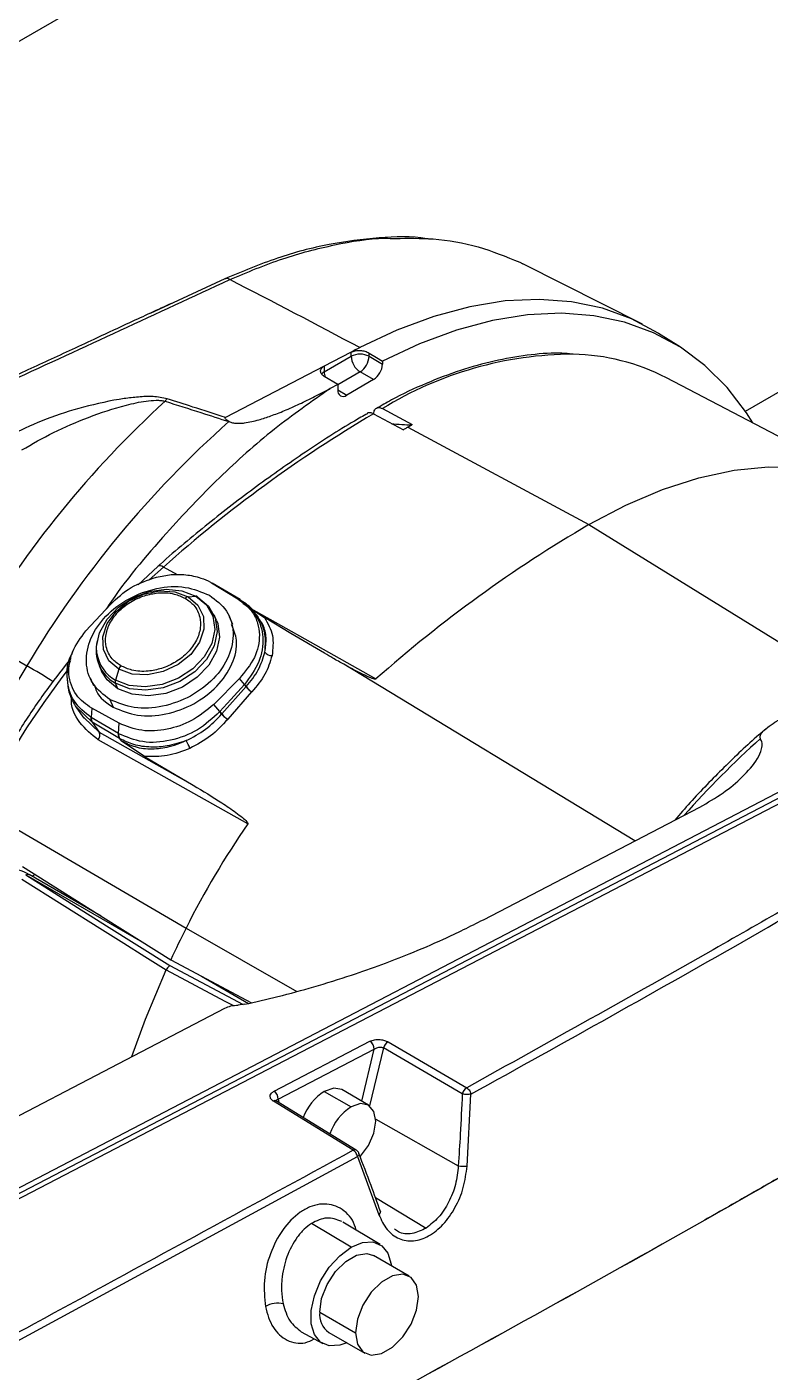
# Model space of a CAD drawing. Header units: millimetres. Extents: x -356 to 237, y 0 to 365.
# Drawn here: x -205.85 to -203.542, y 268.757 to 272.931 of the extents above; entities that cross this region are included whole.
import ezdxf

# ---------------------------------------------------------------- set-up
doc = ezdxf.new("R2010")
doc.units = ezdxf.units.MM

msp = doc.modelspace()

# ---------------------------------------------------------------- linework, layer by layer
at = {"color": 7, "linetype": 'Continuous', "lineweight": 25}
for p, q in [((-182.0838, 286.6196), (-212.503, 269.0589)), ((-203.6184, 271.7383), (-190.0371, 279.5786)), ((-204.3193, 272.2009), (-204.3093, 272.1951)), ((-203.9384, 272.0089), (-204.3092, 272.1953)), ((-205.2353, 272.1488), (-205.4669, 272.0416)), ((-203.8202, 271.9368), (-203.888, 271.9799)), ((-204.8167, 271.9352), (-204.9262, 271.8782)), ((-204.9262, 271.8604), (-204.8427, 271.9086)), ((-204.8427, 271.9086), (-204.8427, 271.9214)), ((-204.787, 271.9086), (-204.787, 271.9189)), ((-204.787, 271.9086), (-204.7453, 271.8845)), ((-204.9262, 271.8782), (-205.2332, 271.7185)), ((-204.9262, 271.8782), (-204.9262, 271.8604)), ((-204.8149, 271.8604), (-204.8845, 271.8202)), ((-204.7731, 271.8363), (-204.8149, 271.8604)), ((-204.7453, 271.8931), (-204.7453, 271.8845)), ((-204.8845, 271.8207), (-204.9262, 271.8465)), ((-204.8845, 271.8207), (-204.9074, 271.8088)), ((-204.8845, 271.8207), (-204.8845, 271.8042)), ((-204.7731, 271.8363), (-204.8566, 271.7881)), ((-203.1928, 271.492), (-203.8637, 271.842)), ((-204.8845, 271.8042), (-204.8566, 271.7881)), ((-204.7734, 271.7303), (-204.6806, 271.6805)), ((-204.6666, 271.6885), (-204.1043, 271.3866)), ((-204.1043, 271.3866), (-203.3026, 270.8914)), ((-205.4432, 271.2562), (-205.5045, 271.1999)), ((-205.4694, 271.2149), (-205.4253, 271.2548)), ((-205.3822, 271.2311), (-205.4253, 271.2548)), ((-205.2765, 271.2058), (-205.1942, 271.1562)), ((-205.2765, 271.2057), (-205.1913, 271.1554)), ((-205.1876, 271.1537), (-205.2745, 271.2052)), ((-205.3491, 271.1627), (-205.325, 271.1648)), ((-205.1913, 271.1554), (-205.1942, 271.1562)), ((-205.1913, 271.1554), (-205.1912, 271.1554)), ((-205.6665, 271.0565), (-205.5904, 271.1388)), ((-205.178, 271.1415), (-205.1119, 271.0979)), ((-205.2606, 271.0887), (-205.2683, 271.1061)), ((-205.2103, 271.0767), (-205.2207, 271.1005)), ((-205.1348, 271.105), (-205.1377, 271.1067)), ((-205.1299, 271.0981), (-205.1352, 271.1056)), ((-206.0123, 271.0428), (-205.8495, 270.9486)), ((-205.7078, 270.9913), (-205.7112, 270.9826)), ((-205.8495, 270.9486), (-206.2178, 270.3395)), ((-205.6252, 270.9496), (-205.6176, 270.9321)), ((-203.9615, 270.4054), (-204.8658, 270.9532)), ((-205.6534, 270.9108), (-205.6429, 270.887)), ((-205.5642, 270.9382), (-205.5745, 270.9044)), ((-205.1896, 270.9093), (-205.269, 270.8289)), ((-205.174, 270.8903), (-205.1896, 270.9093)), ((-205.5669, 270.877), (-205.5745, 270.8945)), ((-205.2443, 270.7992), (-205.1691, 270.8839)), ((-205.1517, 270.8673), (-205.2255, 270.7829)), ((-202.9495, 270.8507), (-207.4675, 268.4998)), ((-202.937, 270.839), (-207.455, 268.4881)), ((-207.4373, 268.483), (-202.9379, 270.8206)), ((-205.6467, 270.7733), (-205.6968, 270.8213)), ((-205.6954, 270.8177), (-205.6731, 270.7859)), ((-205.6483, 270.8166), (-205.65, 270.7883)), ((-205.563, 270.77), (-205.6483, 270.8166)), ((-205.5919, 270.844), (-205.5815, 270.8202)), ((-205.2506, 270.8064), (-205.269, 270.8289)), ((-205.6718, 270.7871), (-205.6249, 270.7423)), ((-205.565, 270.738), (-205.6497, 270.7881)), ((-205.2448, 270.7987), (-205.2506, 270.8064)), ((-205.6465, 270.7731), (-205.6249, 270.7423)), ((-205.5618, 270.723), (-205.6465, 270.7731)), ((-205.6249, 270.7423), (-205.333, 270.5782)), ((-205.565, 270.738), (-205.563, 270.77)), ((-205.5616, 270.7228), (-205.5618, 270.723)), ((-205.5616, 270.7228), (-205.5565, 270.7157)), ((-205.4839, 270.6675), (-205.5565, 270.7157)), ((-205.4839, 270.6675), (-205.333, 270.5782)), ((-205.9927, 270.5063), (-205.3553, 270.1346)), ((-204.432, 270.1606), (-203.7604, 270.51)), ((-205.8526, 270.3001), (-205.4908, 270.0913)), ((-205.6184, 270.1715), (-205.8428, 270.3011)), ((-205.8236, 270.3008), (-205.8329, 270.2954)), ((-205.3553, 270.1346), (-205.0118, 269.9382)), ((-205.4028, 270.0359), (-205.1523, 269.9032)), ((-205.4056, 270.0182), (-205.1782, 269.8977)), ((-205.3069, 269.9851), (-205.1614, 269.9011)), ((-205.1738, 269.8982), (-205.1934, 269.896)), ((-207.667, 268.6204), (-205.2348, 269.886)), ((-205.0822, 269.6286), (-204.7842, 269.7834)), ((-204.7282, 269.7819), (-204.4838, 269.6393)), ((-205.0693, 269.6042), (-204.7712, 269.7591)), ((-204.81, 269.5977), (-204.7712, 269.7591)), ((-204.7422, 269.7628), (-204.7853, 269.5832)), ((-204.4977, 269.6201), (-204.7422, 269.7628)), ((-204.9262, 269.6282), (-204.8427, 269.5799)), ((-204.7886, 269.5853), (-204.8721, 269.6335)), ((-204.4828, 269.3963), (-204.4707, 269.6194)), ((-205.0836, 269.5973), (-205.0849, 269.5982)), ((-204.8361, 269.4455), (-205.0836, 269.5973)), ((-205.0742, 269.5978), (-205.0748, 269.5982)), ((-204.8268, 269.446), (-205.0742, 269.5978)), ((-205.0693, 269.6042), (-205.067, 269.5934)), ((-204.7664, 269.5423), (-204.51, 269.3976)), ((-204.8265, 269.4458), (-204.8268, 269.446)), ((-206.5935, 268.4661), (-204.8231, 269.4258)), ((-204.8231, 269.4258), (-204.7564, 269.2455)), ((-204.7672, 269.2984), (-204.6096, 269.2042)), ((-204.8427, 269.1447), (-204.966, 269.2183)), ((-204.7529, 269.1528), (-204.8681, 269.2227)), ((-204.6625, 269.0548), (-204.7738, 269.1191)), ((-205.0547, 268.9755), (-205.0533, 268.969)), ((-204.9401, 268.9435), (-204.8288, 268.8792)), ((-204.9977, 268.8824), (-204.9304, 268.8454)), ((-204.9116, 268.8804), (-204.8002, 268.8161))]:
    msp.add_line(p, q, dxfattribs=at)
at = {"color": 7, "linetype": 'Continuous', "lineweight": 25, "flags": 128}
for points in [[(-203.888, 271.9799), (-203.8889, 271.9805), (-203.9724, 272.0252), (-204.0625, 272.0578), (-204.1583, 272.0779), (-204.2594, 272.0854), (-204.3649, 272.0803), (-204.4741, 272.0626), (-204.5862, 272.0324), (-204.7004, 271.99), (-204.8159, 271.9356)], [(-203.595, 271.7019), (-203.615, 271.7333), (-203.6755, 271.8123), (-203.7442, 271.8804), (-203.8204, 271.937), (-203.9038, 271.9817), (-203.9936, 272.0143), (-204.0892, 272.0345), (-204.19, 272.0421), (-204.2952, 272.0371), (-204.4042, 272.0195), (-204.516, 271.9895), (-204.63, 271.9473), (-204.7453, 271.8931)], [(-204.787, 271.9189), (-204.7636, 271.9045), (-204.7453, 271.8931)], [(-204.9262, 271.8604), (-204.9311, 271.857), (-204.9342, 271.8538)], [(-204.7456, 271.7464), (-204.6937, 271.7185), (-204.6529, 271.6966)], [(-204.1043, 271.3866), (-203.9895, 271.4471), (-203.8755, 271.4957), (-203.7633, 271.5318), (-203.6536, 271.5554), (-203.5474, 271.5661), (-203.4453, 271.5639), (-203.3483, 271.5489), (-203.2569, 271.521), (-203.172, 271.4807)], [(-205.4253, 271.2548), (-205.4305, 271.2572), (-205.4351, 271.2585), (-205.4391, 271.2586), (-205.4422, 271.2576), (-205.4436, 271.2566)], [(-205.632, 270.9867), (-205.6331, 271.008), (-205.6239, 271.0512), (-205.6006, 271.0929), (-205.5651, 271.13), (-205.5203, 271.1593), (-205.4697, 271.1786), (-205.4175, 271.1861), (-205.3679, 271.1814), (-205.325, 271.1648)], [(-205.5642, 270.9382), (-205.5948, 270.9643), (-205.6119, 270.999), (-205.6137, 271.0386), (-205.6002, 271.0794), (-205.5727, 271.1174), (-205.5337, 271.1488), (-205.4873, 271.1706), (-205.4378, 271.1806), (-205.3902, 271.1779), (-205.3491, 271.1627)], [(-205.325, 271.1648), (-205.2921, 271.1377), (-205.272, 271.1021), (-205.2663, 271.0612), (-205.2755, 271.018), (-205.2988, 270.9762), (-205.3343, 270.9392), (-205.3792, 270.9099), (-205.4297, 270.8906), (-205.4819, 270.8831), (-205.5315, 270.8878), (-205.5745, 270.9044)], [(-205.319, 271.1612), (-205.2853, 271.1334), (-205.2648, 271.0971), (-205.259, 271.0551), (-205.2683, 271.0109), (-205.2922, 270.9681), (-205.3285, 270.9301), (-205.3745, 270.9001), (-205.4263, 270.8804), (-205.4797, 270.8727), (-205.5305, 270.8775), (-205.5745, 270.8945)], [(-205.3491, 271.1627), (-205.3185, 271.1365), (-205.3014, 271.1019), (-205.2996, 271.0622), (-205.3131, 271.0214), (-205.3406, 270.9835), (-205.3796, 270.952), (-205.426, 270.9303), (-205.4755, 270.9202), (-205.5231, 270.923), (-205.5642, 270.9382)], [(-205.1538, 271.1259), (-204.9699, 271.0226), (-204.7656, 270.9079)], [(-205.2606, 271.0887), (-205.2571, 271.0796), (-205.2513, 271.0376), (-205.2607, 270.9934), (-205.2845, 270.9506), (-205.3209, 270.9127), (-205.3668, 270.8826), (-205.4186, 270.8629), (-205.4721, 270.8552), (-205.5229, 270.86), (-205.5669, 270.877)], [(-204.925, 270.9872), (-205.0297, 271.0492), (-205.1119, 271.0979)], [(-205.5669, 270.877), (-205.6005, 270.9048), (-205.6176, 270.9321)], [(-205.174, 270.8903), (-205.2166, 270.8437), (-205.25, 270.8071)], [(-205.2506, 270.8064), (-205.2503, 270.8068), (-205.25, 270.8071)], [(-205.1636, 270.458), (-205.4237, 270.6042), (-205.6281, 270.7191)], [(-205.8636, 270.3259), (-205.6056, 270.1635), (-205.4028, 270.0359)], [(-205.8651, 270.2867), (-205.6143, 270.1289), (-205.5486, 270.0876), (-205.483, 270.0462), (-205.417, 270.0047)], [(-205.8533, 270.2997), (-205.6026, 270.1421), (-205.4056, 270.0182)], [(-205.8526, 270.3001), (-205.8499, 270.3014), (-205.8473, 270.302), (-205.8449, 270.3019), (-205.8428, 270.3011), (-205.8428, 270.3011)], [(-205.5232, 269.736), (-205.4808, 269.852), (-205.417, 270.0047)], [(-205.417, 270.0047), (-205.3256, 269.9563), (-205.2345, 269.9081), (-205.2081, 269.8941)], [(-204.8721, 269.6335), (-204.8969, 269.6383), (-204.9262, 269.6282)], [(-204.8147, 269.4254), (-204.8134, 269.4268), (-204.7886, 269.4603), (-204.772, 269.4985), (-204.7662, 269.5357), (-204.772, 269.5662), (-204.7886, 269.5853), (-204.8134, 269.5901), (-204.8427, 269.5799)], [(-204.7521, 269.2568), (-204.752, 269.2564), (-204.7518, 269.2556)], [(-204.8427, 269.1447), (-204.8073, 269.1592), (-204.7749, 269.1609), (-204.7479, 269.1494), (-204.7285, 269.1259), (-204.7185, 269.0921), (-204.7179, 269.0868)], [(-204.8556, 268.8481), (-204.8781, 268.8403), (-204.9106, 268.8386), (-204.9376, 268.8501), (-204.9569, 268.8736), (-204.967, 268.9074), (-204.967, 268.9487), (-204.9569, 268.9941), (-204.9376, 269.0399), (-204.9106, 269.0825), (-204.8781, 269.1184), (-204.8427, 269.1447)], [(-204.9401, 268.9435), (-204.9343, 268.9854), (-204.9174, 269.029), (-204.8914, 269.0691), (-204.8596, 269.1008), (-204.8258, 269.1203), (-204.794, 269.1253), (-204.7738, 269.1191)], [(-204.6339, 268.9917), (-204.6398, 269.0268), (-204.6567, 269.0509), (-204.6826, 269.061), (-204.7144, 269.056), (-204.7483, 269.0365), (-204.7801, 269.0048), (-204.806, 268.9647), (-204.8229, 268.9211), (-204.8288, 268.8792)], [(-204.8288, 268.8792), (-204.8229, 268.8441), (-204.806, 268.8201), (-204.7801, 268.8099), (-204.7483, 268.8149), (-204.7144, 268.8344), (-204.6826, 268.8661), (-204.6567, 268.9062), (-204.6398, 268.9498), (-204.6339, 268.9917)]]:
    msp.add_lwpolyline(points, dxfattribs=at)
at = {"color": 7, "linetype": 'Continuous', "lineweight": 25}
for centre, radius, start, end in [((-217.828, 247.5346), 27.6536, 61.93086, 62.87443), ((-204.0065, 270.3792), 1.7543, 117.5046, 118.4663), ((-204.8149, 271.8549), 0.0605, 62.602, 117.398), ((-204.7823, 271.9114), 0.0605, 182.6047, 237.4006), ((-204.8475, 271.9114), 0.0605, 302.5999, 357.3958), ((-204.1497, 270.7784), 1.1367, 90.1821, 121.6175), ((-204.1672, 271.2496), 0.6657, 62.8746, 88.8031), ((-204.8756, 271.8614), 0.0507, 181.0983, 199.1123), ((-204.8057, 271.8873), 0.0605, 302.6072, 357.3934), ((-205.3866, 271.7461), 0.0412, 131.3943, 145.5411), ((-204.8675, 271.8014), 0.0172, 170.7792, 309.2009), ((-203.2238, 269.3761), 3.2487, 132.5483, 149.1325), ((-203.0948, 269.3053), 3.2076, 131.5466, 149.1832), ((-202.6442, 268.1269), 4.1855, 120.5781, 131.6412), ((-204.6623, 272.0693), 0.3728, 261.371, 271.4429), ((-201.9855, 267.7639), 4.1968, 120.3224, 131.4854), ((-205.3467, 271.1485), 0.0144, 99.6817, 139.4472), ((-205.3243, 271.1591), 0.00571, 21.5794, 96.6786), ((-205.1945, 271.1433), 0.0125, 33.3366, 74.5325), ((-205.5184, 270.9965), 0.1164, 165.5135, 241.1655), ((-205.521, 271.0031), 0.1123, 188.4193, 241.5459), ((-205.0894, 271.0061), 0.0259, 215.6266, 272.4886), ((-207.0588, 268.8657), 2.4085, 57.5819, 59.8605), ((-205.5389, 270.9303), 0.0265, 136.5763, 162.8659), ((-203.6357, 269.3235), 2.6372, 142.2572, 153.3518), ((-205.5606, 270.8993), 0.0147, 159.9902, 199.1528), ((-205.2395, 270.8344), 0.0867, 35.2159, 40.5311), ((-205.12, 270.9177), 0.059, 214.3998, 237.9443), ((-205.6256, 270.7854), 0.0242, 173.5844, 210.3793), ((-205.3101, 270.7573), 0.078, 32.4783, 39.6242), ((-205.1906, 270.8423), 0.0689, 218.7307, 239.5427), ((-205.6449, 270.7332), 0.022, 319.9485, 24.5016), ((-205.5406, 270.7353), 0.0244, 173.9106, 210.7025), ((-205.4347, 270.6618), 0.0965, 18.4955, 34.3911), ((-201.606, 268.5298), 2.9451, 131.8753, 138.4019), ((-202.9261, 268.9136), 2.7188, 145.3856, 153.3137), ((-202.4263, 268.6621), 3.2783, 153.3108, 155.2261), ((-204.8003, 269.7592), 0.0291, 359.7642, 56.3625), ((-204.7118, 269.7553), 0.0313, 121.6973, 166.2532), ((-205.0984, 269.6043), 0.0291, 359.7634, 56.3656), ((-204.8351, 269.4871), 0.1679, 122.8515, 158.9911), ((-204.4674, 269.6127), 0.0313, 121.687, 166.2501), ((-205.0798, 269.5894), 0.0102, 60.3937, 119.7131), ((-205.0785, 269.5894), 0.0094, 62.9912, 122.7515), ((-204.7514, 269.4386), 0.1682, 122.8666, 159.8376), ((-204.831, 269.4373), 0.00963, 63.7397, 121.9457), ((-204.4931, 269.4631), 0.0676, 255.5706, 278.748), ((-204.7633, 269.2548), 0.0115, 306.4961, 3.9591), ((-205.0713, 268.9009), 0.0704, 75.2051, 122.2614), ((-204.8751, 268.9349), 0.0656, 172.4793, 236.2088)]:
    msp.add_arc(centre, radius, start, end, dxfattribs=at)
for points, knots in [([(-204.6039, 272.273), (-204.6051, 272.2732), (-204.655, 272.2822), (-204.7592, 272.2774), (-204.9147, 272.2588), (-205.076, 272.2155), (-205.1811, 272.1715), (-205.2353, 272.1488)], [0, 0, 0, 0, 0.005561, 0.23379, 0.474763, 0.729153, 1, 1, 1, 1]), ([(-205.2195, 272.1466), (-205.165, 272.1696), (-205.0594, 272.2144), (-204.8974, 272.2556), (-204.7793, 272.2762), (-204.7158, 272.2746), (-204.7049, 272.2743)], [0, 0, 0, 0, 0.331884, 0.643486, 0.938763, 1, 1, 1, 1]), ([(-204.7049, 272.2743), (-204.666, 272.2749), (-204.5795, 272.2762), (-204.4482, 272.2531), (-204.3617, 272.218), (-204.3193, 272.2009)], [0, 0, 0, 0, 0.294389, 0.654332, 1, 1, 1, 1]), ([(-208.1048, 270.8187), (-207.5965, 271.0525), (-206.8613, 271.3907), (-205.899, 271.8323), (-205.4459, 272.0419), (-205.2195, 272.1466)], [0, 0, 0, 0, 0.528452, 0.764401, 1, 1, 1, 1]), ([(-205.2195, 272.1466), (-205.2222, 272.148), (-205.2273, 272.1506), (-205.2328, 272.1493), (-205.2353, 272.1488)], [0, 0, 0, 0, 0.543484, 1, 1, 1, 1]), ([(-205.4008, 272.0729), (-205.444, 272.0529), (-205.521, 272.0173), (-205.6236, 271.9694), (-205.7079, 271.9304), (-205.7824, 271.8958), (-205.8548, 271.8623), (-206.0144, 271.7886), (-206.35, 271.6343), (-206.9165, 271.3745), (-207.4817, 271.1146), (-207.8682, 270.9369), (-208.0152, 270.8693), (-208.0513, 270.8526), (-208.0662, 270.8458)], [0, 0, 0, 0, 0.048682, 0.0866652, 0.1158353, 0.1435901, 0.1706891, 0.197386, 0.3233223, 0.5483001, 0.8346219, 0.9593205, 0.9832134, 1, 1, 1, 1]), ([(-204.8427, 271.9214), (-204.8385, 271.9231), (-204.8296, 271.9267), (-204.8148, 271.9273), (-204.8, 271.9253), (-204.7912, 271.921), (-204.787, 271.9189)], [0, 0, 0, 0, 0.234042, 0.495168, 0.758446, 1, 1, 1, 1]), ([(-204.8159, 271.9356), (-204.8161, 271.9355), (-204.8163, 271.9354), (-204.8166, 271.9352), (-204.8167, 271.9352)], [0, 0, 0, 0, 0.5587002, 1, 1, 1, 1]), ([(-204.1644, 271.9167), (-204.1751, 271.9174), (-204.2189, 271.9202), (-204.2975, 271.9129), (-204.4002, 271.8954), (-204.5054, 271.8658), (-204.612, 271.8249), (-204.699, 271.7847), (-204.7488, 271.7556), (-204.7642, 271.7466)], [0, 0, 0, 0, 0.0509176, 0.2084045, 0.3731103, 0.5456425, 0.7262983, 0.9151089, 1, 1, 1, 1]), ([(-204.9262, 271.8465), (-204.9296, 271.8489), (-204.9359, 271.8535), (-204.9389, 271.8646), (-204.934, 271.8734), (-204.9289, 271.8765), (-204.9262, 271.8782)], [0, 0, 0, 0, 0.303138, 0.562172, 0.768764, 1, 1, 1, 1]), ([(-205.4138, 271.777), (-205.4284, 271.7798), (-205.4579, 271.7855), (-205.5029, 271.7828), (-205.5756, 271.7746), (-205.6718, 271.7528), (-205.7879, 271.717), (-205.8587, 271.6839), (-205.8929, 271.6679)], [0, 0, 0, 0, 0.088876, 0.180451, 0.270057, 0.5297, 0.772825, 1, 1, 1, 1]), ([(-204.9074, 271.8088), (-204.9661, 271.7677), (-205.087, 271.6831), (-205.2567, 271.5317), (-205.4292, 271.3486), (-205.5459, 271.2114), (-205.6012, 271.128), (-205.6032, 271.1249)], [0, 0, 0, 0, 0.218851, 0.4512208, 0.6941134, 0.9885784, 1, 1, 1, 1]), ([(-205.2332, 271.7185), (-205.2669, 271.7295), (-205.3271, 271.7491), (-205.3873, 271.7685), (-205.4138, 271.777)], [0, 0, 0, 0, 0.560175, 1, 1, 1, 1]), ([(-205.2212, 271.7061), (-205.2197, 271.7053), (-205.2166, 271.7038), (-205.2089, 271.7016), (-205.1988, 271.7006), (-205.1862, 271.7008), (-205.163, 271.7031), (-205.1312, 271.7106), (-205.0901, 271.724), (-205.048, 271.7406), (-205.0028, 271.7609), (-204.9554, 271.784), (-204.9237, 271.8004), (-204.9074, 271.8088)], [0, 0, 0, 0, 0.014716, 0.031298, 0.071092, 0.104828, 0.143326, 0.278386, 0.395158, 0.529145, 0.681798, 0.836977, 1, 1, 1, 1]), ([(-205.865, 271.6182), (-205.8327, 271.6369), (-205.7662, 271.6752), (-205.6573, 271.7213), (-205.5609, 271.7536), (-205.49, 271.7691), (-205.454, 271.7724), (-205.4342, 271.7721), (-205.425, 271.7703), (-205.4205, 271.7694)], [0, 0, 0, 0, 0.2353332, 0.4836893, 0.7440583, 0.8757203, 0.9405993, 0.9715048, 1, 1, 1, 1]), ([(-205.4205, 271.7694), (-205.3835, 271.7577), (-205.3173, 271.7367), (-205.2513, 271.7154), (-205.2222, 271.706)], [0, 0, 0, 0, 0.559817, 1, 1, 1, 1]), ([(-204.7734, 271.7303), (-204.7766, 271.7317), (-204.7825, 271.7341), (-204.7906, 271.7339), (-204.7926, 271.7314), (-204.7927, 271.7313)], [0, 0, 0, 0, 0.522268, 0.986037, 1, 1, 1, 1]), ([(-204.7725, 271.7297), (-204.7724, 271.7322), (-204.7721, 271.7367), (-204.7698, 271.7427), (-204.7661, 271.747), (-204.7607, 271.7497), (-204.7533, 271.7499), (-204.7483, 271.7476), (-204.7456, 271.7464)], [0, 0, 0, 0, 0.181486, 0.339085, 0.468365, 0.592913, 0.779049, 1, 1, 1, 1]), ([(-204.7922, 271.7307), (-204.8057, 271.7232), (-204.8715, 271.6862), (-204.9866, 271.6111), (-205.1384, 271.5053), (-205.288, 271.3888), (-205.3899, 271.3053), (-205.4404, 271.2591), (-205.4433, 271.2566)], [0, 0, 0, 0, 0.057364, 0.280953, 0.51042, 0.74547, 0.985751, 1, 1, 1, 1]), ([(-205.2212, 271.7061), (-205.2243, 271.7081), (-205.2289, 271.7111), (-205.2334, 271.715), (-205.2341, 271.717), (-205.2341, 271.7176), (-205.2337, 271.7181), (-205.2334, 271.7183), (-205.2332, 271.7185)], [0, 0, 0, 0, 0.605605, 0.866997, 0.904421, 0.935313, 0.965249, 1, 1, 1, 1]), ([(-205.2222, 271.706), (-205.222, 271.706), (-205.2217, 271.706), (-205.2213, 271.7061), (-205.2212, 271.7061)], [0, 0, 0, 0, 0.560379, 1, 1, 1, 1]), ([(-204.6529, 271.6966), (-204.6554, 271.6951), (-204.66, 271.6924), (-204.6646, 271.6897), (-204.6666, 271.6885)], [0, 0, 0, 0, 0.5577267, 1, 1, 1, 1]), ([(-204.6666, 271.6885), (-204.6692, 271.687), (-204.6739, 271.6844), (-204.6786, 271.6817), (-204.6806, 271.6805)], [0, 0, 0, 0, 0.559038, 1, 1, 1, 1]), ([(-205.5919, 270.844), (-205.6114, 270.8587), (-205.6498, 270.8878), (-205.6709, 270.9615), (-205.6543, 271.0378), (-205.6058, 271.107), (-205.5336, 271.1609), (-205.4482, 271.1918), (-205.3593, 271.1988), (-205.307, 271.1775), (-205.2822, 271.1673)], [0, 0, 0, 0, 0.110459, 0.217479, 0.332551, 0.46106, 0.600199, 0.741995, 0.877345, 1, 1, 1, 1]), ([(-205.5904, 271.1388), (-205.5699, 271.1579), (-205.5284, 271.1966), (-205.4745, 271.2145), (-205.4472, 271.2236)], [0, 0, 0, 0, 0.493643, 1, 1, 1, 1]), ([(-205.4472, 271.2236), (-205.4319, 271.2267), (-205.4019, 271.2329), (-205.3549, 271.2323), (-205.3138, 271.2235), (-205.2877, 271.2128), (-205.2775, 271.2065), (-205.2765, 271.2059)], [0, 0, 0, 0, 0.265789, 0.521628, 0.796414, 0.978641, 1, 1, 1, 1]), ([(-205.5581, 270.9486), (-205.5675, 270.9552), (-205.5882, 270.9697), (-205.605, 271.004), (-205.6064, 271.0427), (-205.5938, 271.0812), (-205.5668, 271.1179), (-205.529, 271.1476), (-205.4864, 271.1671), (-205.4401, 271.1764), (-205.3956, 271.1751), (-205.3689, 271.163), (-205.3576, 271.1579)], [0, 0, 0, 0, 0.080859, 0.17857, 0.258015, 0.352468, 0.461396, 0.577883, 0.691156, 0.792151, 0.912666, 1, 1, 1, 1]), ([(-205.2822, 271.1673), (-205.2627, 271.1526), (-205.2243, 271.1235), (-205.2032, 271.0498), (-205.2197, 270.9735), (-205.2683, 270.9042), (-205.3404, 270.8504), (-205.4258, 270.8195), (-205.5148, 270.8125), (-205.567, 270.8338), (-205.5919, 270.844)], [0, 0, 0, 0, 0.110459, 0.217479, 0.332551, 0.46106, 0.600199, 0.741997, 0.877345, 1, 1, 1, 1]), ([(-205.3576, 271.1579), (-205.3482, 271.1513), (-205.3275, 271.1367), (-205.3108, 271.1024), (-205.3093, 271.0637), (-205.322, 271.0252), (-205.3489, 270.9885), (-205.3867, 270.9588), (-205.4294, 270.9394), (-205.4756, 270.93), (-205.5201, 270.9314), (-205.5469, 270.9435), (-205.5581, 270.9486)], [0, 0, 0, 0, 0.080858, 0.178569, 0.258014, 0.352466, 0.461394, 0.577882, 0.691155, 0.792149, 0.912662, 1, 1, 1, 1]), ([(-205.1942, 271.1562), (-205.1774, 271.1433), (-205.1508, 271.123), (-205.1316, 271.0811), (-205.1244, 271.0331), (-205.1391, 270.969), (-205.1721, 270.9299), (-205.1896, 270.9093)], [0, 0, 0, 0, 0.217485, 0.343352, 0.470974, 0.720441, 1, 1, 1, 1]), ([(-205.1912, 271.1554), (-205.1716, 271.1402), (-205.1328, 271.11), (-205.1114, 271.0354), (-205.1247, 270.9567), (-205.1568, 270.9134), (-205.1736, 270.8907)], [0, 0, 0, 0, 0.239092, 0.474293, 0.724402, 1, 1, 1, 1]), ([(-205.1366, 271.1047), (-205.14, 271.1102), (-205.1515, 271.1292), (-205.1705, 271.1415), (-205.1841, 271.1502)], [0, 0, 0, 0, 0.288755, 1, 1, 1, 1]), ([(-205.1313, 271.0971), (-205.1345, 271.1024), (-205.1458, 271.1211), (-205.1645, 271.1329), (-205.178, 271.1415)], [0, 0, 0, 0, 0.281458, 1, 1, 1, 1]), ([(-205.5815, 270.8202), (-205.5566, 270.81), (-205.5043, 270.7887), (-205.4154, 270.7957), (-205.3301, 270.8266), (-205.2576, 270.8806), (-205.2103, 270.9493), (-205.1914, 271.0207), (-205.2074, 271.0598), (-205.2137, 271.0754)], [0, 0, 0, 0, 0.142773, 0.300321, 0.465377, 0.627338, 0.776925, 0.910871, 1, 1, 1, 1]), ([(-205.1105, 270.991), (-205.1092, 271.0072), (-205.1069, 271.0384), (-205.1172, 271.0784), (-205.1314, 271.0976), (-205.1366, 271.1047)], [0, 0, 0, 0, 0.405336, 0.781338, 1, 1, 1, 1]), ([(-205.1105, 270.991), (-205.1084, 271.0056), (-205.1044, 271.0343), (-205.1128, 271.0722), (-205.1263, 271.0904), (-205.1313, 271.0971)], [0, 0, 0, 0, 0.395001, 0.774967, 1, 1, 1, 1]), ([(-205.1119, 271.0979), (-205.1016, 271.0799), (-205.0808, 271.0433), (-205.0858, 271.0014), (-205.0883, 270.9802)], [0, 0, 0, 0, 0.493161, 1, 1, 1, 1]), ([(-205.6483, 270.8166), (-205.6658, 270.8291), (-205.6927, 270.8481), (-205.7132, 270.8883), (-205.7228, 270.9337), (-205.7121, 270.9964), (-205.6822, 271.0358), (-205.6665, 271.0565)], [0, 0, 0, 0, 0.2271893, 0.3470108, 0.4748789, 0.7226643, 1, 1, 1, 1]), ([(-205.65, 270.7883), (-205.6696, 270.8035), (-205.7085, 270.8337), (-205.728, 270.9072), (-205.7248, 270.9604), (-205.7111, 270.9824), (-205.7108, 270.9828)], [0, 0, 0, 0, 0.327057, 0.649012, 0.992839, 1, 1, 1, 1]), ([(-205.1687, 270.8843), (-205.1548, 270.9009), (-205.1282, 270.9326), (-205.1162, 270.9722), (-205.1105, 270.991)], [0, 0, 0, 0, 0.52377, 1, 1, 1, 1]), ([(-204.8658, 270.9532), (-204.8769, 270.9594), (-204.8968, 270.9706), (-204.9164, 270.9821), (-204.925, 270.9872)], [0, 0, 0, 0, 0.561072, 1, 1, 1, 1]), ([(-205.7131, 270.9714), (-205.7365, 270.9416), (-205.7883, 270.8758), (-205.8617, 270.7684), (-205.9335, 270.6504), (-205.9812, 270.5658), (-206.003, 270.5198), (-206.0051, 270.5154)], [0, 0, 0, 0, 0.209623, 0.463314, 0.718329, 0.973339, 1, 1, 1, 1]), ([(-205.7144, 270.9643), (-205.721, 270.9458), (-205.7278, 270.9264), (-205.7245, 270.9069), (-205.7244, 270.9059)], [0, 0, 0, 0, 0.953634, 1, 1, 1, 1]), ([(-205.0883, 270.9802), (-205.0945, 270.9604), (-205.1078, 270.9186), (-205.1363, 270.8852), (-205.1513, 270.8677)], [0, 0, 0, 0, 0.47442, 1, 1, 1, 1]), ([(-204.7656, 270.9079), (-204.7657, 270.9078), (-204.7659, 270.9076), (-204.7664, 270.9074), (-204.7678, 270.9072), (-204.7742, 270.908), (-204.7845, 270.9121), (-204.7968, 270.9174), (-204.8078, 270.9226), (-204.8306, 270.9339), (-204.8499, 270.9445), (-204.8658, 270.9532)], [0, 0, 0, 0, 0.003177, 0.006695, 0.015192, 0.039408, 0.181214, 0.311118, 0.404544, 0.50956, 1, 1, 1, 1]), ([(-205.7244, 270.9059), (-205.7231, 270.8913), (-205.7202, 270.8594), (-205.7038, 270.8318), (-205.6949, 270.8169)], [0, 0, 0, 0, 0.4586134, 1, 1, 1, 1]), ([(-205.6395, 270.8883), (-205.6378, 270.8818), (-205.6302, 270.8518), (-205.6029, 270.8341), (-205.5815, 270.8202)], [0, 0, 0, 0, 0.216058, 1, 1, 1, 1]), ([(-205.174, 270.8903), (-205.1739, 270.8903), (-205.1738, 270.8905), (-205.1737, 270.8906), (-205.1736, 270.8907)], [0, 0, 0, 0, 0.556823, 1, 1, 1, 1]), ([(-205.1691, 270.8839), (-205.17, 270.8851), (-205.1715, 270.8872), (-205.1732, 270.8893), (-205.174, 270.8903)], [0, 0, 0, 0, 0.542457, 1, 1, 1, 1]), ([(-205.1691, 270.8839), (-205.1691, 270.884), (-205.1689, 270.8841), (-205.1688, 270.8843), (-205.1687, 270.8843)], [0, 0, 0, 0, 0.561842, 1, 1, 1, 1]), ([(-205.1691, 270.8839), (-205.1681, 270.8824), (-205.1657, 270.8792), (-205.1614, 270.8747), (-205.1567, 270.8706), (-205.1533, 270.8683), (-205.1517, 270.8673)], [0, 0, 0, 0, 0.225203, 0.493222, 0.76496, 1, 1, 1, 1]), ([(-205.1513, 270.8677), (-205.1514, 270.8676), (-205.1515, 270.8675), (-205.1516, 270.8673), (-205.1517, 270.8673)], [0, 0, 0, 0, 0.558241, 1, 1, 1, 1]), ([(-205.6281, 270.7191), (-205.6484, 270.7353), (-205.6897, 270.7682), (-205.7141, 270.8227), (-205.711, 270.8495), (-205.711, 270.8496)], [0, 0, 0, 0, 0.4917046, 0.9983391, 1, 1, 1, 1]), ([(-205.269, 270.8289), (-205.2912, 270.8106), (-205.3342, 270.7751), (-205.4128, 270.7492), (-205.4921, 270.7423), (-205.54, 270.761), (-205.563, 270.77)], [0, 0, 0, 0, 0.268569, 0.520966, 0.769662, 1, 1, 1, 1]), ([(-205.6467, 270.7733), (-205.6478, 270.7754), (-205.6501, 270.7801), (-205.6501, 270.7854), (-205.65, 270.7883)], [0, 0, 0, 0, 0.45731, 1, 1, 1, 1]), ([(-205.6497, 270.7881), (-205.6498, 270.7881), (-205.6499, 270.7882), (-205.65, 270.7883), (-205.65, 270.7883)], [0, 0, 0, 0, 0.559591, 1, 1, 1, 1]), ([(-205.2506, 270.8064), (-205.2727, 270.7861), (-205.3171, 270.7452), (-205.4016, 270.7141), (-205.4888, 270.7061), (-205.5402, 270.7276), (-205.5648, 270.7379)], [0, 0, 0, 0, 0.259035, 0.520679, 0.770783, 1, 1, 1, 1]), ([(-205.3551, 270.7163), (-205.3342, 270.727), (-205.2929, 270.7483), (-205.2607, 270.782), (-205.2448, 270.7987)], [0, 0, 0, 0, 0.503618, 1, 1, 1, 1]), ([(-205.226, 270.7823), (-205.2429, 270.7642), (-205.277, 270.7277), (-205.321, 270.7042), (-205.3432, 270.6924)], [0, 0, 0, 0, 0.49677, 1, 1, 1, 1]), ([(-205.2448, 270.7987), (-205.2447, 270.7988), (-205.2445, 270.7989), (-205.2444, 270.7991), (-205.2443, 270.7992)], [0, 0, 0, 0, 0.559987, 1, 1, 1, 1]), ([(-205.2448, 270.7987), (-205.2434, 270.7971), (-205.2405, 270.7935), (-205.2356, 270.7891), (-205.2306, 270.7852), (-205.2275, 270.7832), (-205.226, 270.7823)], [0, 0, 0, 0, 0.247633, 0.553068, 0.793116, 1, 1, 1, 1]), ([(-205.2255, 270.7829), (-205.2256, 270.7828), (-205.2258, 270.7826), (-205.2259, 270.7824), (-205.226, 270.7823)], [0, 0, 0, 0, 0.560153, 1, 1, 1, 1]), ([(-203.5718, 270.7228), (-203.5725, 270.7243), (-203.5739, 270.7279), (-203.5676, 270.7444), (-203.5472, 270.7596), (-203.5259, 270.774), (-203.509, 270.7839), (-203.5001, 270.7886), (-203.4944, 270.7916)], [0, 0, 0, 0, 0.045542, 0.103764, 0.458747, 0.723277, 0.821602, 1, 1, 1, 1]), ([(-205.6465, 270.7731), (-205.6466, 270.7732), (-205.6466, 270.7732), (-205.6467, 270.7732), (-205.6467, 270.7733)], [0, 0, 0, 0, 0.564057, 1, 1, 1, 1]), ([(-205.5618, 270.723), (-205.5628, 270.7251), (-205.5652, 270.7298), (-205.5651, 270.7351), (-205.565, 270.738)], [0, 0, 0, 0, 0.456601, 1, 1, 1, 1]), ([(-205.565, 270.738), (-205.565, 270.738), (-205.5649, 270.7379), (-205.5649, 270.7379), (-205.5648, 270.7379)], [0, 0, 0, 0, 0.561119, 1, 1, 1, 1]), ([(-203.5514, 270.755), (-203.5599, 270.748), (-203.6064, 270.7095), (-203.6862, 270.6325), (-203.7733, 270.5445), (-203.8218, 270.4881), (-203.8375, 270.4699)], [0, 0, 0, 0, 0.08199, 0.447942, 0.82216, 1, 1, 1, 1]), ([(-205.3551, 270.7163), (-205.3745, 270.7098), (-205.41, 270.6981), (-205.4654, 270.6948), (-205.5165, 270.7011), (-205.5471, 270.7159), (-205.5616, 270.7228)], [0, 0, 0, 0, 0.286032, 0.524145, 0.775997, 1, 1, 1, 1]), ([(-205.5565, 270.7157), (-205.5424, 270.7088), (-205.5123, 270.6943), (-205.4605, 270.689), (-205.4136, 270.6952), (-205.3786, 270.7059), (-205.3615, 270.7135), (-205.3551, 270.7163)], [0, 0, 0, 0, 0.224253, 0.476743, 0.732188, 0.899721, 1, 1, 1, 1]), ([(-205.3432, 270.6924), (-205.3664, 270.6832), (-205.4117, 270.6654), (-205.4603, 270.6668), (-205.4839, 270.6675)], [0, 0, 0, 0, 0.513608, 1, 1, 1, 1]), ([(-203.7604, 270.51), (-203.7357, 270.5241), (-203.6883, 270.5512), (-203.6276, 270.6017), (-203.5863, 270.6481), (-203.5682, 270.6853), (-203.565, 270.708), (-203.5697, 270.7181), (-203.5718, 270.7228)], [0, 0, 0, 0, 0.281839, 0.541443, 0.78144, 0.89102, 0.950121, 1, 1, 1, 1]), ([(-202.7629, 270.6231), (-202.9211, 270.5297), (-203.2384, 270.3424), (-203.8114, 270.0133), (-204.2283, 269.7814), (-204.4838, 269.6393)], [0, 0, 0, 0, 0.277976, 0.557604, 1, 1, 1, 1]), ([(-205.333, 270.5782), (-205.3031, 270.5601), (-205.2582, 270.533), (-205.2076, 270.4987), (-205.1818, 270.4792), (-205.1693, 270.4684), (-205.164, 270.4617), (-205.1633, 270.4594), (-205.1633, 270.4585), (-205.1635, 270.4581), (-205.1636, 270.458)], [0, 0, 0, 0, 0.500527, 0.750037, 0.874583, 0.963383, 0.987004, 0.994353, 0.997283, 1, 1, 1, 1]), ([(-204.4707, 269.6194), (-204.1803, 269.7805), (-203.6021, 270.1013), (-203.0331, 270.4382), (-202.7499, 270.6059)], [0, 0, 0, 0, 0.502211, 1, 1, 1, 1]), ([(-205.8429, 270.3001), (-205.8455, 270.3019), (-205.8578, 270.3106), (-205.8822, 270.3172), (-205.9119, 270.3179), (-205.9264, 270.3092), (-205.9325, 270.3056)], [0, 0, 0, 0, 0.0986979, 0.4764124, 0.77802, 1, 1, 1, 1]), ([(-202.0393, 268.7037), (-202.0186, 268.7475), (-201.9775, 268.8348), (-201.9262, 268.9695), (-201.8834, 269.1046), (-201.8505, 269.2386), (-201.8274, 269.3696), (-201.8146, 269.496), (-201.8124, 269.6163), (-201.8202, 269.7287), (-201.8389, 269.832), (-201.8678, 269.9249), (-201.9064, 270.0063), (-201.955, 270.0751), (-202.0129, 270.1301), (-202.0793, 270.1707), (-202.1534, 270.1958), (-202.2338, 270.2052), (-202.3193, 270.1995), (-202.4089, 270.1788), (-202.5012, 270.1428), (-202.5958, 270.0932), (-202.6913, 270.0299), (-202.7949, 269.9466), (-202.9048, 269.8425), (-203.0116, 269.7162), (-203.1297, 269.6045), (-203.2506, 269.5102), (-203.3773, 269.439), (-203.4995, 269.3686), (-203.6219, 269.2986), (-204.0546, 269.0526), (-204.8052, 268.6394), (-205.8735, 268.0612), (-206.5872, 267.6758), (-206.9436, 267.4833)], [0, 0, 0, 0, 0.020104, 0.04006, 0.059823, 0.078903, 0.097323, 0.115026, 0.131619, 0.147206, 0.161767, 0.175114, 0.187475, 0.199036, 0.209872, 0.220425, 0.231105, 0.242104, 0.253816, 0.266506, 0.280141, 0.294876, 0.310793, 0.32762, 0.35002, 0.37356, 0.396215, 0.417404, 0.437018, 0.456486, 0.476009, 0.49556, 0.663191, 0.831785, 1, 1, 1, 1]), ([(-202.0409, 268.7045), (-202.0203, 268.7482), (-201.9793, 268.8352), (-201.9282, 268.9696), (-201.8855, 269.1042), (-201.8526, 269.2378), (-201.8296, 269.3685), (-201.8168, 269.4946), (-201.8146, 269.6145), (-201.8223, 269.7267), (-201.8409, 269.8298), (-201.8696, 269.9225), (-201.9081, 270.0038), (-201.9565, 270.0726), (-202.0142, 270.1276), (-202.0803, 270.1683), (-202.1542, 270.1936), (-202.2344, 270.2032), (-202.3197, 270.1977), (-202.4092, 270.1771), (-202.5014, 270.1413), (-202.5959, 270.0919), (-202.6912, 270.0287), (-202.786, 269.9526), (-202.8803, 269.8652), (-202.9687, 269.7662), (-203.0592, 269.6688), (-203.1553, 269.5835), (-203.2522, 269.51), (-203.4505, 269.3956), (-203.9644, 269.1025), (-204.8052, 268.6388), (-205.8736, 268.0606), (-206.5872, 267.6749), (-206.9436, 267.4823)], [0, 0, 0, 0, 0.02006, 0.039972, 0.05969, 0.078727, 0.097106, 0.114773, 0.131335, 0.146895, 0.161434, 0.174768, 0.187117, 0.19867, 0.209498, 0.220041, 0.230707, 0.241691, 0.253386, 0.266056, 0.279674, 0.294394, 0.310295, 0.32711, 0.344896, 0.36363, 0.382253, 0.400121, 0.416942, 0.432698, 0.495152, 0.662904, 0.831637, 1, 1, 1, 1]), ([(-205.1738, 269.8982), (-205.1391, 269.9061), (-205.067, 269.9225), (-204.9561, 269.9526), (-204.8485, 269.986), (-204.7497, 270.0205), (-204.6544, 270.0573), (-204.5487, 270.1023), (-204.4731, 270.14), (-204.432, 270.1606)], [0, 0, 0, 0, 0.13526, 0.281119, 0.436791, 0.56346, 0.678818, 0.825207, 1, 1, 1, 1]), ([(-205.4056, 270.0182), (-205.4068, 270.0173), (-205.4095, 270.0155), (-205.4136, 270.0111), (-205.4157, 270.0072), (-205.417, 270.0047)], [0, 0, 0, 0, 0.253409, 0.539363, 1, 1, 1, 1]), ([(-205.2348, 269.886), (-205.2285, 269.8887), (-205.2153, 269.8945), (-205.201, 269.8955), (-205.1934, 269.896)], [0, 0, 0, 0, 0.470888, 1, 1, 1, 1]), ([(-204.7842, 269.7834), (-204.7795, 269.7852), (-204.7693, 269.7892), (-204.7536, 269.7894), (-204.7393, 269.7872), (-204.7317, 269.7836), (-204.7282, 269.7819)], [0, 0, 0, 0, 0.258342, 0.565558, 0.801237, 1, 1, 1, 1]), ([(-204.7712, 269.7591), (-204.7686, 269.7607), (-204.7641, 269.7636), (-204.7574, 269.7652), (-204.7524, 269.7655), (-204.7485, 269.7651), (-204.7451, 269.7643), (-204.7431, 269.7633), (-204.7422, 269.7628)], [0, 0, 0, 0, 0.2933, 0.524442, 0.658051, 0.782556, 0.89661, 1, 1, 1, 1]), ([(-205.0849, 269.5982), (-205.0879, 269.6006), (-205.0935, 269.6051), (-205.0952, 269.6158), (-205.09, 269.6239), (-205.0849, 269.6269), (-205.0822, 269.6286)], [0, 0, 0, 0, 0.291417, 0.543563, 0.756672, 1, 1, 1, 1]), ([(-204.4977, 269.6201), (-204.4997, 269.5785), (-204.5031, 269.5043), (-204.5079, 269.4302), (-204.51, 269.3976)], [0, 0, 0, 0, 0.560584, 1, 1, 1, 1]), ([(-204.4707, 269.6194), (-204.4729, 269.6191), (-204.478, 269.6184), (-204.4853, 269.6185), (-204.4921, 269.619), (-204.496, 269.6198), (-204.4977, 269.6201)], [0, 0, 0, 0, 0.247207, 0.560732, 0.80243, 1, 1, 1, 1]), ([(-204.4838, 269.6393), (-204.4821, 269.6381), (-204.4784, 269.6355), (-204.4746, 269.6302), (-204.4719, 269.6247), (-204.4711, 269.6211), (-204.4707, 269.6194)], [0, 0, 0, 0, 0.256237, 0.552631, 0.78704, 1, 1, 1, 1]), ([(-205.0757, 269.5978), (-205.0758, 269.5983), (-205.0761, 269.5999), (-205.0738, 269.6029), (-205.071, 269.6037), (-205.0693, 269.6042)], [0, 0, 0, 0, 0.1583538, 0.4526527, 1, 1, 1, 1]), ([(-204.8361, 269.4455), (-205.1663, 269.2659), (-205.7561, 268.9451), (-206.3464, 268.6253), (-206.6062, 268.4845)], [0, 0, 0, 0, 0.559827, 1, 1, 1, 1]), ([(-204.8231, 269.4258), (-204.8236, 269.428), (-204.8248, 269.4325), (-204.8281, 269.4382), (-204.832, 269.4427), (-204.8348, 269.4446), (-204.8361, 269.4455)], [0, 0, 0, 0, 0.275971, 0.577178, 0.803104, 1, 1, 1, 1]), ([(-204.8185, 269.4354), (-204.8189, 269.4367), (-204.8199, 269.4393), (-204.8226, 269.4426), (-204.8248, 269.4449), (-204.8264, 269.4457), (-204.8266, 269.4458)], [0, 0, 0, 0, 0.296269, 0.618072, 0.952199, 1, 1, 1, 1]), ([(-204.8189, 269.4354), (-204.8187, 269.4347), (-204.818, 269.4327), (-204.82, 269.4291), (-204.822, 269.427), (-204.8231, 269.4258)], [0, 0, 0, 0, 0.1902374, 0.566385, 1, 1, 1, 1]), ([(-204.7518, 269.2556), (-204.7614, 269.2826), (-204.783, 269.3429), (-204.8059, 269.4026), (-204.8185, 269.4356)], [0, 0, 0, 0, 0.448386, 1, 1, 1, 1]), ([(-204.51, 269.3976), (-204.5121, 269.378), (-204.5164, 269.3387), (-204.5382, 269.284), (-204.5682, 269.2364), (-204.5965, 269.2145), (-204.6096, 269.2042)], [0, 0, 0, 0, 0.262372, 0.525081, 0.779152, 1, 1, 1, 1]), ([(-204.7564, 269.2455), (-204.7491, 269.2293), (-204.7353, 269.1989), (-204.6958, 269.1678), (-204.6474, 269.1607), (-204.5984, 269.1784), (-204.554, 269.2153), (-204.5177, 269.2674), (-204.4915, 269.3291), (-204.4857, 269.3739), (-204.4828, 269.3963)], [0, 0, 0, 0, 0.11747, 0.220503, 0.320243, 0.430426, 0.557691, 0.699968, 0.850244, 1, 1, 1, 1]), ([(-204.8267, 269.1976), (-204.8301, 269.2081), (-204.8397, 269.238), (-204.873, 269.267), (-204.911, 269.279), (-204.9414, 269.279), (-204.9722, 269.2703), (-205.0137, 269.2471), (-205.0591, 269.1989), (-205.0963, 269.1252), (-205.1166, 269.0427), (-205.1114, 268.9872), (-205.1089, 268.9604)], [0, 0, 0, 0, 0.0608342, 0.1720083, 0.2247796, 0.2792459, 0.3370948, 0.3996688, 0.5394248, 0.6942082, 0.852388, 1, 1, 1, 1]), ([(-204.872, 269.2249), (-204.8874, 269.2303), (-204.9196, 269.2414), (-204.9501, 269.2262), (-204.966, 269.2183)], [0, 0, 0, 0, 0.480476, 1, 1, 1, 1]), ([(-204.966, 269.2183), (-204.9738, 269.2127), (-204.9904, 269.2005), (-205.0185, 269.1668), (-205.0453, 269.1146), (-205.0589, 269.0524), (-205.0592, 269.0077), (-205.0564, 268.9849), (-205.0551, 268.9779), (-205.0547, 268.9755)], [0, 0, 0, 0, 0.1061621, 0.2265734, 0.4814497, 0.7460138, 0.9218588, 0.972501, 1, 1, 1, 1]), ([(-204.6096, 269.2042), (-204.6237, 269.1973), (-204.6506, 269.1841), (-204.6892, 269.1855), (-204.7042, 269.1976), (-204.7081, 269.2008)], [0, 0, 0, 0, 0.451108, 0.857086, 1, 1, 1, 1]), ([(-205.1089, 268.9604), (-205.1027, 268.9378), (-205.0913, 268.8962), (-205.0452, 268.8516), (-204.9929, 268.8422), (-204.9667, 268.8555), (-204.9575, 268.8603)], [0, 0, 0, 0, 0.323223, 0.594773, 0.855925, 1, 1, 1, 1]), ([(-205.0533, 268.969), (-205.0481, 268.95), (-205.0384, 268.9152), (-205.0104, 268.8927), (-204.9977, 268.8825)], [0, 0, 0, 0, 0.545364, 1, 1, 1, 1])]:
    msp.add_open_spline(points, degree=3, knots=knots, dxfattribs=at)

doc.saveas('drawing.dxf')
